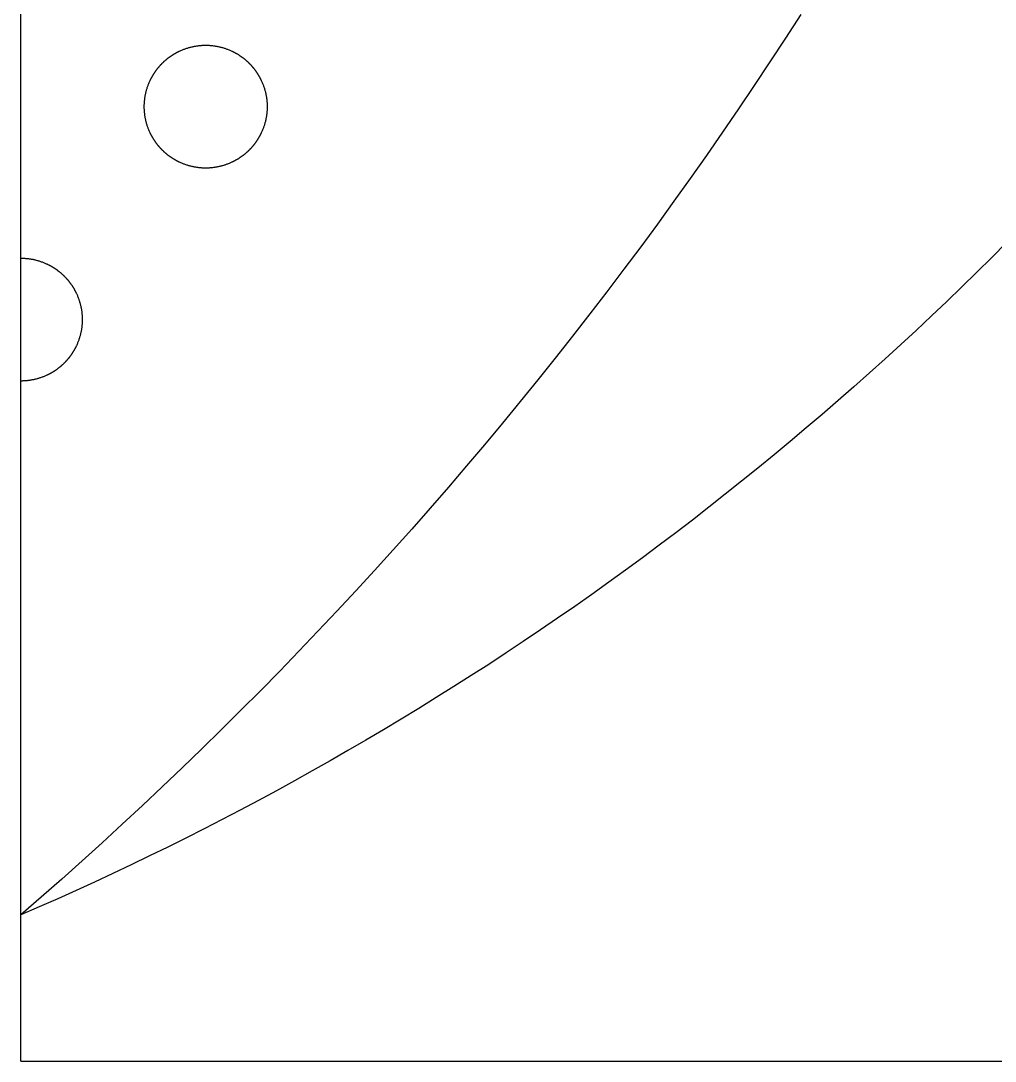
# Model space of a CAD drawing. Extents: x -111 to 2985, y -118 to 122.
# Drawn here: x -110.84 to -101.6, y -73.7 to -63.83 of the extents above; entities that cross this region are included whole.
import ezdxf

# ---------------------------------------------------------------- set-up
doc = ezdxf.new("R2010")
doc.units = 0
doc.layers.add('LAYER_03', color=5, linetype='CONTINUOUS')

msp = doc.modelspace()

# ---------------------------------------------------------------- linework, layer by layer
at = {"layer": 'LAYER_03'}
for points in [[(-110.8393, -73.6993), (-110.8393, -42.3099)], [(-110.8393, -73.6993), (-31.2558, -73.6993), (-31.2558, -42.3099)], [(-103.4418, -63.771), (-103.5872, -63.9965), (-103.7341, -64.2209), (-103.8824, -64.4441), (-104.0321, -64.6662), (-104.1833, -64.8871), (-104.3358, -65.1069), (-104.4898, -65.3254), (-104.6451, -65.5428), (-104.8019, -65.759), (-104.9599, -65.9739), (-105.1194, -66.1877), (-105.2801, -66.4001), (-105.4422, -66.6113), (-105.6055, -66.8213), (-105.7702, -67.0299), (-105.9361, -67.2373), (-106.1032, -67.4433), (-106.2716, -67.6481), (-106.4413, -67.8515), (-106.6121, -68.0536), (-106.7842, -68.2543), (-106.9574, -68.4537), (-107.1318, -68.6517), (-107.3073, -68.8483), (-107.484, -69.0436), (-107.6617, -69.2374), (-107.8406, -69.4299), (-108.0206, -69.6209), (-108.2016, -69.8105), (-108.3837, -69.9987), (-108.5668, -70.1854), (-108.751, -70.3707), (-108.9361, -70.5546), (-109.1223, -70.737), (-109.3094, -70.9179), (-109.4975, -71.0973), (-109.6865, -71.2753), (-109.8764, -71.4518), (-110.0672, -71.6268), (-110.2589, -71.8002), (-110.4515, -71.9722), (-110.645, -72.1427), (-110.8393, -72.3117)], [(-101.4889, -65.9337), (-101.6298, -66.075), (-101.7716, -66.2154), (-101.9143, -66.3548), (-102.0579, -66.4932), (-102.2024, -66.6306), (-102.3478, -66.767), (-102.4941, -66.9023), (-102.6412, -67.0367), (-102.7892, -67.17), (-102.938, -67.3023), (-103.0877, -67.4335), (-103.2382, -67.5637), (-103.3895, -67.6928), (-103.5415, -67.8208), (-103.6944, -67.9478), (-103.848, -68.0736), (-104.0024, -68.1984), (-104.1576, -68.3221), (-104.3135, -68.4447), (-104.4701, -68.5661), (-104.6274, -68.6865), (-104.7854, -68.8057), (-104.9442, -68.9238), (-105.1036, -69.0408), (-105.2636, -69.1566), (-105.4243, -69.2713), (-105.5857, -69.3848), (-105.7477, -69.4971), (-105.9103, -69.6083), (-106.0736, -69.7184), (-106.2374, -69.8272), (-106.4018, -69.9349), (-106.5667, -70.0414), (-106.7323, -70.1467), (-106.8983, -70.2509), (-107.0649, -70.3538), (-107.2321, -70.4556), (-107.3997, -70.5561), (-107.5678, -70.6555), (-107.7364, -70.7536), (-107.9055, -70.8505), (-108.075, -70.9463), (-108.245, -71.0408), (-108.4154, -71.1341), (-108.5862, -71.2261), (-108.7575, -71.317), (-108.9291, -71.4066), (-109.1011, -71.495), (-109.2735, -71.5822), (-109.4462, -71.6682), (-109.6192, -71.7529), (-109.7926, -71.8364), (-109.9664, -71.9187), (-110.1404, -71.9998), (-110.3147, -72.0796), (-110.4893, -72.1582), (-110.6642, -72.2355), (-110.8393, -72.3117)], [(-110.8393, -66.0822), (-110.8328, -66.0822), (-110.8263, -66.0823), (-110.8198, -66.0825), (-110.8133, -66.0828), (-110.8067, -66.0831), (-110.8002, -66.0835), (-110.7936, -66.084), (-110.7869, -66.0845), (-110.7803, -66.0852), (-110.7736, -66.0859), (-110.7669, -66.0867), (-110.7602, -66.0876), (-110.7535, -66.0885), (-110.7468, -66.0896), (-110.74, -66.0907), (-110.7333, -66.0919), (-110.7265, -66.0932), (-110.7197, -66.0946), (-110.7129, -66.0961), (-110.7061, -66.0976), (-110.6993, -66.0992), (-110.6925, -66.101), (-110.6857, -66.1028), (-110.679, -66.1047), (-110.6722, -66.1067), (-110.6654, -66.1087), (-110.6586, -66.1109), (-110.6518, -66.1132), (-110.645, -66.1155), (-110.6383, -66.118), (-110.6315, -66.1205), (-110.6248, -66.1231), (-110.6181, -66.1258), (-110.6114, -66.1286), (-110.6047, -66.1315), (-110.598, -66.1345), (-110.5914, -66.1375), (-110.5881, -66.1391), (-110.5848, -66.1407), (-110.5815, -66.1423), (-110.5782, -66.1439), (-110.5749, -66.1456), (-110.5717, -66.1473), (-110.5684, -66.149), (-110.5651, -66.1507), (-110.5619, -66.1525), (-110.5586, -66.1542), (-110.5554, -66.156), (-110.5522, -66.1578), (-110.549, -66.1597), (-110.5458, -66.1615), (-110.5426, -66.1634), (-110.5394, -66.1653), (-110.5362, -66.1672), (-110.533, -66.1692), (-110.5299, -66.1711), (-110.5267, -66.1731), (-110.5236, -66.1751), (-110.5204, -66.1772), (-110.5173, -66.1792), (-110.5142, -66.1813), (-110.5111, -66.1834), (-110.508, -66.1855), (-110.505, -66.1876), (-110.5019, -66.1898), (-110.4989, -66.192), (-110.4958, -66.1942), (-110.4928, -66.1964), (-110.4898, -66.1986), (-110.4868, -66.2009), (-110.4838, -66.2032), (-110.4808, -66.2055), (-110.4779, -66.2078), (-110.4749, -66.2101), (-110.472, -66.2125), (-110.4691, -66.2149), (-110.4662, -66.2173), (-110.4633, -66.2197), (-110.4605, -66.2221), (-110.4576, -66.2246), (-110.4548, -66.2271), (-110.4519, -66.2296), (-110.4491, -66.2321), (-110.4463, -66.2346), (-110.4436, -66.2372), (-110.4408, -66.2397), (-110.4381, -66.2423), (-110.4353, -66.2449), (-110.4326, -66.2476), (-110.4299, -66.2502), (-110.4273, -66.2528), (-110.4246, -66.2555), (-110.422, -66.2582), (-110.4193, -66.2609), (-110.4167, -66.2637), (-110.4142, -66.2664), (-110.4116, -66.2692), (-110.409, -66.2719), (-110.4065, -66.2747), (-110.404, -66.2775), (-110.4015, -66.2803), (-110.399, -66.2832), (-110.3966, -66.286), (-110.3941, -66.2889), (-110.3917, -66.2918), (-110.3893, -66.2947), (-110.3869, -66.2976), (-110.3846, -66.3005), (-110.3822, -66.3035), (-110.3799, -66.3064), (-110.3776, -66.3094), (-110.3753, -66.3124), (-110.3731, -66.3154), (-110.3708, -66.3184), (-110.3686, -66.3214), (-110.3664, -66.3244), (-110.3642, -66.3275), (-110.3621, -66.3305), (-110.3599, -66.3336), (-110.3578, -66.3367), (-110.3557, -66.3398), (-110.3536, -66.3429), (-110.3516, -66.346), (-110.3496, -66.3491), (-110.3475, -66.3523), (-110.3456, -66.3554), (-110.3436, -66.3586), (-110.3416, -66.3618), (-110.3397, -66.3649), (-110.3378, -66.3681), (-110.3359, -66.3713), (-110.3341, -66.3745), (-110.3322, -66.3778), (-110.3304, -66.381), (-110.3286, -66.3842), (-110.3269, -66.3875), (-110.3251, -66.3907), (-110.3234, -66.394), (-110.3217, -66.3972), (-110.32, -66.4005), (-110.3184, -66.4038), (-110.3167, -66.4071), (-110.3151, -66.4104), (-110.3135, -66.4137), (-110.312, -66.417), (-110.3089, -66.4236), (-110.3059, -66.4303), (-110.303, -66.437), (-110.3002, -66.4437), (-110.2975, -66.4504), (-110.2949, -66.4571), (-110.2924, -66.4639), (-110.2899, -66.4706), (-110.2876, -66.4774), (-110.2853, -66.4842), (-110.2832, -66.491), (-110.2811, -66.4977), (-110.2791, -66.5045), (-110.2772, -66.5113), (-110.2754, -66.5181), (-110.2737, -66.5249), (-110.272, -66.5317), (-110.2705, -66.5385), (-110.269, -66.5453), (-110.2676, -66.5521), (-110.2663, -66.5588), (-110.2651, -66.5656), (-110.264, -66.5723), (-110.263, -66.5791), (-110.262, -66.5858), (-110.2611, -66.5925), (-110.2603, -66.5992), (-110.2596, -66.6059), (-110.259, -66.6125), (-110.2584, -66.6191), (-110.2579, -66.6257), (-110.2575, -66.6323), (-110.2572, -66.6389), (-110.2569, -66.6454), (-110.2567, -66.6519), (-110.2566, -66.6584), (-110.2566, -66.6649), (-110.2566, -66.6713), (-110.2567, -66.6778), (-110.2569, -66.6843), (-110.2572, -66.6908), (-110.2575, -66.6974), (-110.2579, -66.704), (-110.2584, -66.7106), (-110.259, -66.7172), (-110.2596, -66.7239), (-110.2603, -66.7305), (-110.2611, -66.7372), (-110.262, -66.7439), (-110.263, -66.7507), (-110.264, -66.7574), (-110.2651, -66.7641), (-110.2663, -66.7709), (-110.2676, -66.7777), (-110.269, -66.7844), (-110.2705, -66.7912), (-110.272, -66.798), (-110.2737, -66.8048), (-110.2754, -66.8116), (-110.2772, -66.8184), (-110.2791, -66.8252), (-110.2811, -66.832), (-110.2832, -66.8388), (-110.2853, -66.8456), (-110.2876, -66.8523), (-110.2899, -66.8591), (-110.2924, -66.8659), (-110.2949, -66.8726), (-110.2975, -66.8793), (-110.3002, -66.8861), (-110.303, -66.8928), (-110.3059, -66.8994), (-110.3089, -66.9061), (-110.312, -66.9127), (-110.3135, -66.916), (-110.3151, -66.9193), (-110.3167, -66.9226), (-110.3184, -66.9259), (-110.32, -66.9292), (-110.3217, -66.9325), (-110.3234, -66.9358), (-110.3251, -66.939), (-110.3269, -66.9423), (-110.3286, -66.9455), (-110.3304, -66.9487), (-110.3322, -66.952), (-110.3341, -66.9552), (-110.3359, -66.9584), (-110.3378, -66.9616), (-110.3397, -66.9648), (-110.3416, -66.968), (-110.3436, -66.9711), (-110.3456, -66.9743), (-110.3475, -66.9774), (-110.3496, -66.9806), (-110.3516, -66.9837), (-110.3536, -66.9868), (-110.3557, -66.9899), (-110.3578, -66.993), (-110.3599, -66.9961), (-110.3621, -66.9992), (-110.3642, -67.0022), (-110.3664, -67.0053), (-110.3686, -67.0083), (-110.3708, -67.0113), (-110.3731, -67.0144), (-110.3753, -67.0174), (-110.3776, -67.0203), (-110.3799, -67.0233), (-110.3822, -67.0263), (-110.3846, -67.0292), (-110.3869, -67.0321), (-110.3893, -67.035), (-110.3917, -67.0379), (-110.3941, -67.0408), (-110.3966, -67.0437), (-110.399, -67.0465), (-110.4015, -67.0494), (-110.404, -67.0522), (-110.4065, -67.055), (-110.409, -67.0578), (-110.4116, -67.0606), (-110.4142, -67.0633), (-110.4167, -67.0661), (-110.4193, -67.0688), (-110.422, -67.0715), (-110.4246, -67.0742), (-110.4273, -67.0769), (-110.4299, -67.0795), (-110.4326, -67.0822), (-110.4353, -67.0848), (-110.4381, -67.0874), (-110.4408, -67.09), (-110.4436, -67.0926), (-110.4463, -67.0951), (-110.4491, -67.0976), (-110.4519, -67.1002), (-110.4548, -67.1027), (-110.4576, -67.1051), (-110.4605, -67.1076), (-110.4633, -67.11), (-110.4662, -67.1124), (-110.4691, -67.1148), (-110.472, -67.1172), (-110.4749, -67.1196), (-110.4779, -67.1219), (-110.4808, -67.1243), (-110.4838, -67.1266), (-110.4868, -67.1288), (-110.4898, -67.1311), (-110.4928, -67.1333), (-110.4958, -67.1356), (-110.4989, -67.1378), (-110.5019, -67.1399), (-110.505, -67.1421), (-110.508, -67.1442), (-110.5111, -67.1463), (-110.5142, -67.1484), (-110.5173, -67.1505), (-110.5204, -67.1526), (-110.5236, -67.1546), (-110.5267, -67.1566), (-110.5299, -67.1586), (-110.533, -67.1606), (-110.5362, -67.1625), (-110.5394, -67.1644), (-110.5426, -67.1663), (-110.5458, -67.1682), (-110.549, -67.1701), (-110.5522, -67.1719), (-110.5554, -67.1737), (-110.5586, -67.1755), (-110.5619, -67.1773), (-110.5651, -67.179), (-110.5684, -67.1807), (-110.5717, -67.1824), (-110.5749, -67.1841), (-110.5782, -67.1858), (-110.5815, -67.1874), (-110.5848, -67.189), (-110.5881, -67.1906), (-110.5914, -67.1922), (-110.598, -67.1953), (-110.6047, -67.1982), (-110.6114, -67.2011), (-110.6181, -67.2039), (-110.6248, -67.2066), (-110.6315, -67.2092), (-110.6383, -67.2118), (-110.645, -67.2142), (-110.6518, -67.2166), (-110.6586, -67.2188), (-110.6654, -67.221), (-110.6722, -67.2231), (-110.679, -67.2251), (-110.6857, -67.227), (-110.6925, -67.2288), (-110.6993, -67.2305), (-110.7061, -67.2321), (-110.7129, -67.2337), (-110.7197, -67.2351), (-110.7265, -67.2365), (-110.7333, -67.2378), (-110.74, -67.239), (-110.7468, -67.2401), (-110.7535, -67.2412), (-110.7602, -67.2422), (-110.7669, -67.243), (-110.7736, -67.2438), (-110.7803, -67.2445), (-110.7869, -67.2452), (-110.7936, -67.2457), (-110.8002, -67.2462), (-110.8067, -67.2466), (-110.8133, -67.247), (-110.8198, -67.2472), (-110.8263, -67.2474), (-110.8328, -67.2475), (-110.8393, -67.2475)]]:
    msp.add_lwpolyline(points, dxfattribs=at)
msp.add_lwpolyline([(-109.6682, -64.6452), (-109.6682, -64.6387), (-109.6681, -64.6322), (-109.6679, -64.6257), (-109.6676, -64.6192), (-109.6673, -64.6126), (-109.6669, -64.6061), (-109.6664, -64.5995), (-109.6659, -64.5928), (-109.6652, -64.5862), (-109.6645, -64.5795), (-109.6637, -64.5728), (-109.6628, -64.5661), (-109.6619, -64.5594), (-109.6608, -64.5527), (-109.6597, -64.5459), (-109.6585, -64.5392), (-109.6572, -64.5324), (-109.6558, -64.5256), (-109.6543, -64.5188), (-109.6528, -64.512), (-109.6512, -64.5052), (-109.6494, -64.4984), (-109.6476, -64.4917), (-109.6457, -64.4849), (-109.6437, -64.4781), (-109.6417, -64.4713), (-109.6395, -64.4645), (-109.6372, -64.4577), (-109.6349, -64.4509), (-109.6324, -64.4442), (-109.6299, -64.4374), (-109.6273, -64.4307), (-109.6246, -64.424), (-109.6218, -64.4173), (-109.6189, -64.4106), (-109.6159, -64.4039), (-109.6129, -64.3973), (-109.6113, -64.394), (-109.6097, -64.3907), (-109.6081, -64.3874), (-109.6065, -64.3841), (-109.6048, -64.3808), (-109.6031, -64.3776), (-109.6014, -64.3743), (-109.5997, -64.371), (-109.5979, -64.3678), (-109.5962, -64.3645), (-109.5944, -64.3613), (-109.5926, -64.3581), (-109.5907, -64.3549), (-109.5889, -64.3517), (-109.587, -64.3485), (-109.5851, -64.3453), (-109.5832, -64.3421), (-109.5812, -64.3389), (-109.5793, -64.3358), (-109.5773, -64.3326), (-109.5753, -64.3295), (-109.5732, -64.3263), (-109.5712, -64.3232), (-109.5691, -64.3201), (-109.567, -64.317), (-109.5649, -64.3139), (-109.5628, -64.3109), (-109.5606, -64.3078), (-109.5584, -64.3048), (-109.5562, -64.3017), (-109.554, -64.2987), (-109.5518, -64.2957), (-109.5495, -64.2927), (-109.5472, -64.2897), (-109.5449, -64.2867), (-109.5426, -64.2838), (-109.5403, -64.2808), (-109.5379, -64.2779), (-109.5355, -64.275), (-109.5331, -64.2721), (-109.5307, -64.2692), (-109.5283, -64.2664), (-109.5258, -64.2635), (-109.5233, -64.2607), (-109.5208, -64.2578), (-109.5183, -64.255), (-109.5158, -64.2522), (-109.5132, -64.2495), (-109.5107, -64.2467), (-109.5081, -64.244), (-109.5055, -64.2412), (-109.5029, -64.2385), (-109.5002, -64.2358), (-109.4976, -64.2332), (-109.4949, -64.2305), (-109.4922, -64.2279), (-109.4895, -64.2252), (-109.4867, -64.2226), (-109.484, -64.2201), (-109.4812, -64.2175), (-109.4785, -64.2149), (-109.4757, -64.2124), (-109.4729, -64.2099), (-109.4701, -64.2074), (-109.4672, -64.2049), (-109.4644, -64.2025), (-109.4615, -64.2), (-109.4586, -64.1976), (-109.4557, -64.1952), (-109.4528, -64.1928), (-109.4499, -64.1905), (-109.4469, -64.1881), (-109.444, -64.1858), (-109.441, -64.1835), (-109.438, -64.1812), (-109.435, -64.179), (-109.432, -64.1767), (-109.429, -64.1745), (-109.426, -64.1723), (-109.4229, -64.1701), (-109.4199, -64.168), (-109.4168, -64.1658), (-109.4137, -64.1637), (-109.4106, -64.1616), (-109.4075, -64.1595), (-109.4044, -64.1575), (-109.4013, -64.1555), (-109.3981, -64.1534), (-109.395, -64.1515), (-109.3918, -64.1495), (-109.3886, -64.1475), (-109.3855, -64.1456), (-109.3823, -64.1437), (-109.3791, -64.1418), (-109.3759, -64.14), (-109.3726, -64.1381), (-109.3694, -64.1363), (-109.3662, -64.1345), (-109.3629, -64.1328), (-109.3597, -64.131), (-109.3564, -64.1293), (-109.3532, -64.1276), (-109.3499, -64.1259), (-109.3466, -64.1243), (-109.3433, -64.1226), (-109.34, -64.121), (-109.3367, -64.1194), (-109.3334, -64.1179), (-109.3268, -64.1148), (-109.3201, -64.1118), (-109.3134, -64.1089), (-109.3067, -64.1061), (-109.3, -64.1034), (-109.2933, -64.1008), (-109.2865, -64.0983), (-109.2798, -64.0958), (-109.273, -64.0935), (-109.2662, -64.0912), (-109.2594, -64.0891), (-109.2527, -64.087), (-109.2459, -64.085), (-109.2391, -64.0831), (-109.2323, -64.0813), (-109.2255, -64.0796), (-109.2187, -64.0779), (-109.2119, -64.0764), (-109.2051, -64.0749), (-109.1983, -64.0735), (-109.1916, -64.0722), (-109.1848, -64.071), (-109.1781, -64.0699), (-109.1713, -64.0689), (-109.1646, -64.0679), (-109.1579, -64.067), (-109.1512, -64.0662), (-109.1445, -64.0655), (-109.1379, -64.0649), (-109.1313, -64.0643), (-109.1247, -64.0638), (-109.1181, -64.0634), (-109.1115, -64.0631), (-109.105, -64.0628), (-109.0985, -64.0626), (-109.092, -64.0625), (-109.0855, -64.0625), (-109.0791, -64.0625), (-109.0726, -64.0626), (-109.0661, -64.0628), (-109.0596, -64.0631), (-109.053, -64.0634), (-109.0464, -64.0638), (-109.0398, -64.0643), (-109.0332, -64.0649), (-109.0265, -64.0655), (-109.0199, -64.0662), (-109.0132, -64.067), (-109.0065, -64.0679), (-108.9997, -64.0689), (-108.993, -64.0699), (-108.9863, -64.071), (-108.9795, -64.0722), (-108.9727, -64.0735), (-108.966, -64.0749), (-108.9592, -64.0764), (-108.9524, -64.0779), (-108.9456, -64.0796), (-108.9388, -64.0813), (-108.932, -64.0831), (-108.9252, -64.085), (-108.9184, -64.087), (-108.9116, -64.0891), (-108.9048, -64.0912), (-108.8981, -64.0935), (-108.8913, -64.0958), (-108.8845, -64.0983), (-108.8778, -64.1008), (-108.8711, -64.1034), (-108.8643, -64.1061), (-108.8576, -64.1089), (-108.851, -64.1118), (-108.8443, -64.1148), (-108.8377, -64.1179), (-108.8344, -64.1194), (-108.8311, -64.121), (-108.8278, -64.1226), (-108.8245, -64.1243), (-108.8212, -64.1259), (-108.8179, -64.1276), (-108.8146, -64.1293), (-108.8114, -64.131), (-108.8081, -64.1328), (-108.8049, -64.1345), (-108.8017, -64.1363), (-108.7984, -64.1381), (-108.7952, -64.14), (-108.792, -64.1418), (-108.7888, -64.1437), (-108.7856, -64.1456), (-108.7824, -64.1475), (-108.7793, -64.1495), (-108.7761, -64.1515), (-108.773, -64.1534), (-108.7698, -64.1555), (-108.7667, -64.1575), (-108.7636, -64.1595), (-108.7605, -64.1616), (-108.7574, -64.1637), (-108.7543, -64.1658), (-108.7512, -64.168), (-108.7482, -64.1701), (-108.7451, -64.1723), (-108.7421, -64.1745), (-108.7391, -64.1767), (-108.736, -64.179), (-108.7331, -64.1812), (-108.7301, -64.1835), (-108.7271, -64.1858), (-108.7241, -64.1881), (-108.7212, -64.1905), (-108.7183, -64.1928), (-108.7154, -64.1952), (-108.7125, -64.1976), (-108.7096, -64.2), (-108.7067, -64.2025), (-108.7039, -64.2049), (-108.701, -64.2074), (-108.6982, -64.2099), (-108.6954, -64.2124), (-108.6926, -64.2149), (-108.6898, -64.2175), (-108.6871, -64.2201), (-108.6843, -64.2226), (-108.6816, -64.2252), (-108.6789, -64.2279), (-108.6762, -64.2305), (-108.6735, -64.2332), (-108.6709, -64.2358), (-108.6682, -64.2385), (-108.6656, -64.2412), (-108.663, -64.244), (-108.6604, -64.2467), (-108.6578, -64.2495), (-108.6553, -64.2522), (-108.6528, -64.255), (-108.6502, -64.2578), (-108.6477, -64.2607), (-108.6453, -64.2635), (-108.6428, -64.2664), (-108.6404, -64.2692), (-108.638, -64.2721), (-108.6356, -64.275), (-108.6332, -64.2779), (-108.6308, -64.2808), (-108.6285, -64.2838), (-108.6261, -64.2867), (-108.6238, -64.2897), (-108.6216, -64.2927), (-108.6193, -64.2957), (-108.6171, -64.2987), (-108.6148, -64.3017), (-108.6126, -64.3048), (-108.6105, -64.3078), (-108.6083, -64.3109), (-108.6062, -64.3139), (-108.6041, -64.317), (-108.602, -64.3201), (-108.5999, -64.3232), (-108.5978, -64.3263), (-108.5958, -64.3295), (-108.5938, -64.3326), (-108.5918, -64.3358), (-108.5898, -64.3389), (-108.5879, -64.3421), (-108.586, -64.3453), (-108.5841, -64.3485), (-108.5822, -64.3517), (-108.5803, -64.3549), (-108.5785, -64.3581), (-108.5767, -64.3613), (-108.5749, -64.3645), (-108.5731, -64.3678), (-108.5714, -64.371), (-108.5697, -64.3743), (-108.568, -64.3776), (-108.5663, -64.3808), (-108.5646, -64.3841), (-108.563, -64.3874), (-108.5614, -64.3907), (-108.5598, -64.394), (-108.5582, -64.3973), (-108.5551, -64.4039), (-108.5522, -64.4106), (-108.5493, -64.4173), (-108.5465, -64.424), (-108.5438, -64.4307), (-108.5412, -64.4374), (-108.5386, -64.4442), (-108.5362, -64.4509), (-108.5338, -64.4577), (-108.5316, -64.4645), (-108.5294, -64.4713), (-108.5273, -64.4781), (-108.5254, -64.4849), (-108.5234, -64.4917), (-108.5216, -64.4984), (-108.5199, -64.5052), (-108.5183, -64.512), (-108.5167, -64.5188), (-108.5153, -64.5256), (-108.5139, -64.5324), (-108.5126, -64.5392), (-108.5114, -64.5459), (-108.5103, -64.5527), (-108.5092, -64.5594), (-108.5082, -64.5661), (-108.5074, -64.5728), (-108.5066, -64.5795), (-108.5059, -64.5862), (-108.5052, -64.5928), (-108.5047, -64.5995), (-108.5042, -64.6061), (-108.5038, -64.6126), (-108.5034, -64.6192), (-108.5032, -64.6257), (-108.503, -64.6322), (-108.5029, -64.6387), (-108.5029, -64.6452), (-108.5029, -64.6516), (-108.503, -64.6581), (-108.5032, -64.6646), (-108.5034, -64.6712), (-108.5038, -64.6777), (-108.5042, -64.6843), (-108.5047, -64.6909), (-108.5052, -64.6975), (-108.5059, -64.7042), (-108.5066, -64.7109), (-108.5074, -64.7175), (-108.5082, -64.7242), (-108.5092, -64.731), (-108.5103, -64.7377), (-108.5114, -64.7444), (-108.5126, -64.7512), (-108.5139, -64.758), (-108.5153, -64.7648), (-108.5167, -64.7715), (-108.5183, -64.7783), (-108.5199, -64.7851), (-108.5216, -64.7919), (-108.5234, -64.7987), (-108.5254, -64.8055), (-108.5273, -64.8123), (-108.5294, -64.8191), (-108.5316, -64.8259), (-108.5338, -64.8327), (-108.5362, -64.8394), (-108.5386, -64.8462), (-108.5412, -64.8529), (-108.5438, -64.8597), (-108.5465, -64.8664), (-108.5493, -64.8731), (-108.5522, -64.8798), (-108.5551, -64.8864), (-108.5582, -64.8931), (-108.5598, -64.8964), (-108.5614, -64.8997), (-108.563, -64.903), (-108.5646, -64.9062), (-108.5663, -64.9095), (-108.568, -64.9128), (-108.5697, -64.9161), (-108.5714, -64.9193), (-108.5731, -64.9226), (-108.5749, -64.9258), (-108.5767, -64.9291), (-108.5785, -64.9323), (-108.5803, -64.9355), (-108.5822, -64.9387), (-108.5841, -64.9419), (-108.586, -64.9451), (-108.5879, -64.9483), (-108.5898, -64.9515), (-108.5918, -64.9546), (-108.5938, -64.9578), (-108.5958, -64.9609), (-108.5978, -64.964), (-108.5999, -64.9671), (-108.602, -64.9703), (-108.6041, -64.9733), (-108.6062, -64.9764), (-108.6083, -64.9795), (-108.6105, -64.9826), (-108.6126, -64.9856), (-108.6148, -64.9886), (-108.6171, -64.9917), (-108.6193, -64.9947), (-108.6216, -64.9977), (-108.6238, -65.0007), (-108.6261, -65.0036), (-108.6285, -65.0066), (-108.6308, -65.0095), (-108.6332, -65.0124), (-108.6356, -65.0154), (-108.638, -65.0183), (-108.6404, -65.0211), (-108.6428, -65.024), (-108.6453, -65.0269), (-108.6477, -65.0297), (-108.6502, -65.0325), (-108.6528, -65.0353), (-108.6553, -65.0381), (-108.6578, -65.0409), (-108.6604, -65.0437), (-108.663, -65.0464), (-108.6656, -65.0491), (-108.6682, -65.0518), (-108.6709, -65.0545), (-108.6735, -65.0572), (-108.6762, -65.0599), (-108.6789, -65.0625), (-108.6816, -65.0651), (-108.6843, -65.0677), (-108.6871, -65.0703), (-108.6898, -65.0729), (-108.6926, -65.0754), (-108.6954, -65.078), (-108.6982, -65.0805), (-108.701, -65.083), (-108.7039, -65.0855), (-108.7067, -65.0879), (-108.7096, -65.0903), (-108.7125, -65.0928), (-108.7154, -65.0952), (-108.7183, -65.0975), (-108.7212, -65.0999), (-108.7241, -65.1022), (-108.7271, -65.1046), (-108.7301, -65.1069), (-108.7331, -65.1092), (-108.736, -65.1114), (-108.7391, -65.1137), (-108.7421, -65.1159), (-108.7451, -65.1181), (-108.7482, -65.1202), (-108.7512, -65.1224), (-108.7543, -65.1245), (-108.7574, -65.1267), (-108.7605, -65.1288), (-108.7636, -65.1308), (-108.7667, -65.1329), (-108.7698, -65.1349), (-108.773, -65.1369), (-108.7761, -65.1389), (-108.7793, -65.1409), (-108.7824, -65.1428), (-108.7856, -65.1447), (-108.7888, -65.1466), (-108.792, -65.1485), (-108.7952, -65.1504), (-108.7984, -65.1522), (-108.8017, -65.154), (-108.8049, -65.1558), (-108.8081, -65.1576), (-108.8114, -65.1593), (-108.8146, -65.1611), (-108.8179, -65.1628), (-108.8212, -65.1644), (-108.8245, -65.1661), (-108.8278, -65.1677), (-108.8311, -65.1694), (-108.8344, -65.1709), (-108.8377, -65.1725), (-108.8443, -65.1756), (-108.851, -65.1786), (-108.8576, -65.1814), (-108.8643, -65.1842), (-108.8711, -65.1869), (-108.8778, -65.1896), (-108.8845, -65.1921), (-108.8913, -65.1945), (-108.8981, -65.1969), (-108.9048, -65.1991), (-108.9116, -65.2013), (-108.9184, -65.2034), (-108.9252, -65.2054), (-108.932, -65.2073), (-108.9388, -65.2091), (-108.9456, -65.2108), (-108.9524, -65.2124), (-108.9592, -65.214), (-108.966, -65.2155), (-108.9727, -65.2168), (-108.9795, -65.2181), (-108.9863, -65.2193), (-108.993, -65.2205), (-108.9997, -65.2215), (-109.0065, -65.2225), (-109.0132, -65.2233), (-109.0199, -65.2241), (-109.0265, -65.2249), (-109.0332, -65.2255), (-109.0398, -65.2261), (-109.0464, -65.2265), (-109.053, -65.227), (-109.0596, -65.2273), (-109.0661, -65.2275), (-109.0726, -65.2277), (-109.0791, -65.2278), (-109.0855, -65.2279), (-109.092, -65.2278), (-109.0985, -65.2277), (-109.105, -65.2275), (-109.1115, -65.2273), (-109.1181, -65.227), (-109.1247, -65.2265), (-109.1313, -65.2261), (-109.1379, -65.2255), (-109.1445, -65.2249), (-109.1512, -65.2241), (-109.1579, -65.2233), (-109.1646, -65.2225), (-109.1713, -65.2215), (-109.1781, -65.2205), (-109.1848, -65.2193), (-109.1916, -65.2181), (-109.1983, -65.2168), (-109.2051, -65.2155), (-109.2119, -65.214), (-109.2187, -65.2124), (-109.2255, -65.2108), (-109.2323, -65.2091), (-109.2391, -65.2073), (-109.2459, -65.2054), (-109.2527, -65.2034), (-109.2594, -65.2013), (-109.2662, -65.1991), (-109.273, -65.1969), (-109.2798, -65.1945), (-109.2865, -65.1921), (-109.2933, -65.1896), (-109.3, -65.1869), (-109.3067, -65.1842), (-109.3134, -65.1814), (-109.3201, -65.1786), (-109.3268, -65.1756), (-109.3334, -65.1725), (-109.3367, -65.1709), (-109.34, -65.1694), (-109.3433, -65.1677), (-109.3466, -65.1661), (-109.3499, -65.1644), (-109.3532, -65.1628), (-109.3564, -65.1611), (-109.3597, -65.1593), (-109.3629, -65.1576), (-109.3662, -65.1558), (-109.3694, -65.154), (-109.3726, -65.1522), (-109.3759, -65.1504), (-109.3791, -65.1485), (-109.3823, -65.1466), (-109.3855, -65.1447), (-109.3886, -65.1428), (-109.3918, -65.1409), (-109.395, -65.1389), (-109.3981, -65.1369), (-109.4013, -65.1349), (-109.4044, -65.1329), (-109.4075, -65.1308), (-109.4106, -65.1288), (-109.4137, -65.1267), (-109.4168, -65.1245), (-109.4199, -65.1224), (-109.4229, -65.1202), (-109.426, -65.1181), (-109.429, -65.1159), (-109.432, -65.1137), (-109.435, -65.1114), (-109.438, -65.1092), (-109.441, -65.1069), (-109.444, -65.1046), (-109.4469, -65.1022), (-109.4499, -65.0999), (-109.4528, -65.0975), (-109.4557, -65.0952), (-109.4586, -65.0928), (-109.4615, -65.0903), (-109.4644, -65.0879), (-109.4672, -65.0855), (-109.4701, -65.083), (-109.4729, -65.0805), (-109.4757, -65.078), (-109.4785, -65.0754), (-109.4812, -65.0729), (-109.484, -65.0703), (-109.4867, -65.0677), (-109.4895, -65.0651), (-109.4922, -65.0625), (-109.4949, -65.0599), (-109.4976, -65.0572), (-109.5002, -65.0545), (-109.5029, -65.0518), (-109.5055, -65.0491), (-109.5081, -65.0464), (-109.5107, -65.0437), (-109.5132, -65.0409), (-109.5158, -65.0381), (-109.5183, -65.0353), (-109.5208, -65.0325), (-109.5233, -65.0297), (-109.5258, -65.0269), (-109.5283, -65.024), (-109.5307, -65.0211), (-109.5331, -65.0183), (-109.5355, -65.0154), (-109.5379, -65.0124), (-109.5403, -65.0095), (-109.5426, -65.0066), (-109.5449, -65.0036), (-109.5472, -65.0007), (-109.5495, -64.9977), (-109.5518, -64.9947), (-109.554, -64.9917), (-109.5562, -64.9886), (-109.5584, -64.9856), (-109.5606, -64.9826), (-109.5628, -64.9795), (-109.5649, -64.9764), (-109.567, -64.9733), (-109.5691, -64.9703), (-109.5712, -64.9671), (-109.5732, -64.964), (-109.5753, -64.9609), (-109.5773, -64.9578), (-109.5793, -64.9546), (-109.5812, -64.9515), (-109.5832, -64.9483), (-109.5851, -64.9451), (-109.587, -64.9419), (-109.5889, -64.9387), (-109.5907, -64.9355), (-109.5926, -64.9323), (-109.5944, -64.9291), (-109.5962, -64.9258), (-109.5979, -64.9226), (-109.5997, -64.9193), (-109.6014, -64.9161), (-109.6031, -64.9128), (-109.6048, -64.9095), (-109.6065, -64.9062), (-109.6081, -64.903), (-109.6097, -64.8997), (-109.6113, -64.8964), (-109.6129, -64.8931), (-109.6159, -64.8864), (-109.6189, -64.8798), (-109.6218, -64.8731), (-109.6246, -64.8664), (-109.6273, -64.8597), (-109.6299, -64.8529), (-109.6324, -64.8462), (-109.6349, -64.8394), (-109.6372, -64.8327), (-109.6395, -64.8259), (-109.6417, -64.8191), (-109.6437, -64.8123), (-109.6457, -64.8055), (-109.6476, -64.7987), (-109.6494, -64.7919), (-109.6512, -64.7851), (-109.6528, -64.7783), (-109.6543, -64.7715), (-109.6558, -64.7648), (-109.6572, -64.758), (-109.6585, -64.7512), (-109.6597, -64.7444), (-109.6608, -64.7377), (-109.6619, -64.731), (-109.6628, -64.7242), (-109.6637, -64.7175), (-109.6645, -64.7109), (-109.6652, -64.7042), (-109.6659, -64.6975), (-109.6664, -64.6909), (-109.6669, -64.6843), (-109.6673, -64.6777), (-109.6676, -64.6712), (-109.6679, -64.6646), (-109.6681, -64.6581), (-109.6682, -64.6516)], close=True, dxfattribs=at)

doc.saveas('drawing.dxf')
